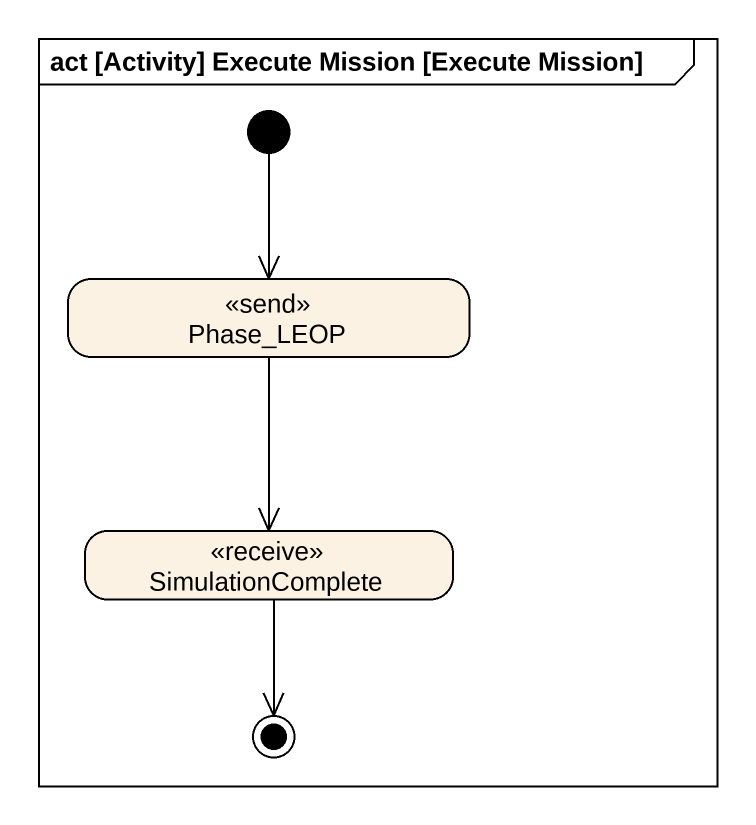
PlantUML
@startuml
mainframe act [Activity] Execute Mission [Execute Mission]
hide empty description
state Phase_LEOP <<send>>
state SimulationComplete <<receive>>
[*] --> Phase_LEOP
Phase_LEOP --> SimulationComplete
SimulationComplete --> [*]
@enduml
